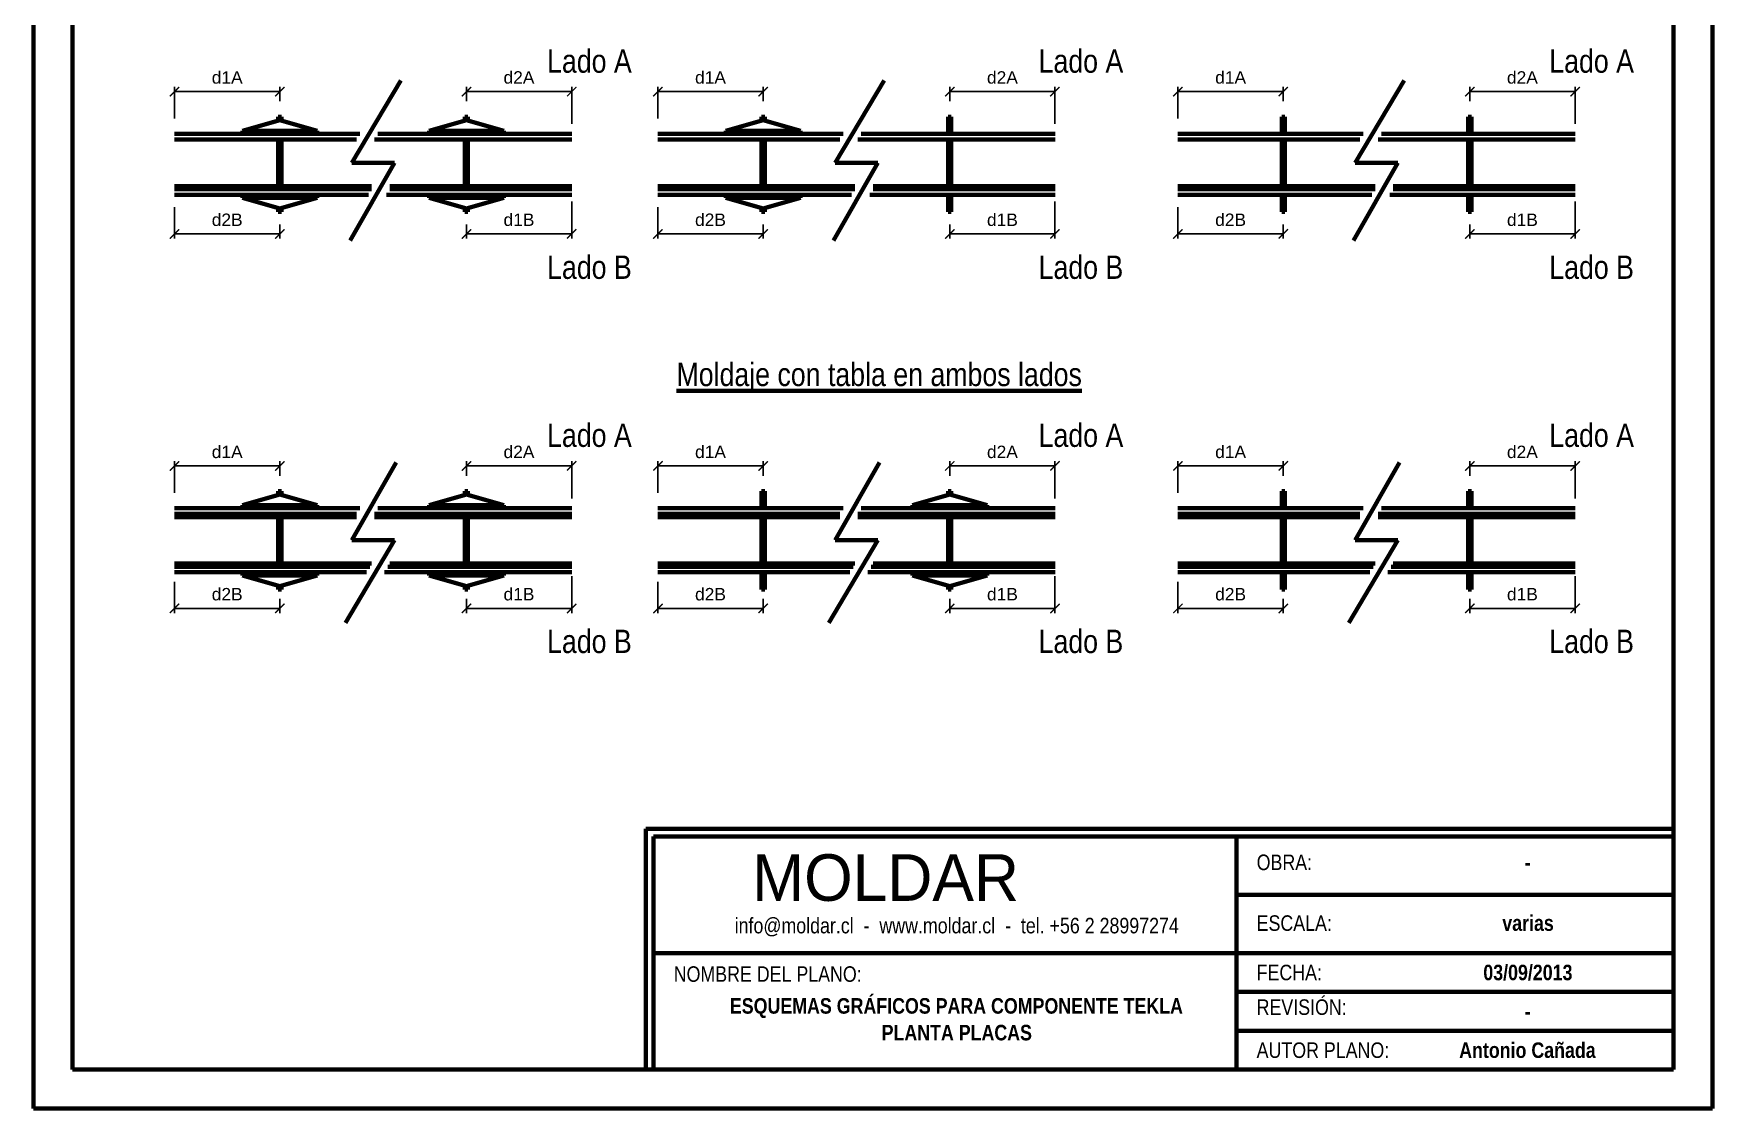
# Model space of a CAD drawing. Header units: millimetres. Extents: x 151209 to 210609, y -6564 to 23880.
# Drawn here: x 183609 to 194409, y 9930 to 16849 of the extents above; entities that cross this region are included whole.
import ezdxf

# ---------------------------------------------------------------- set-up
doc = ezdxf.new("R2010")
doc.units = ezdxf.units.MM
doc.header["$MEASUREMENT"] = 0
doc.header["$PDMODE"] = 3
doc.header["$PDSIZE"] = 35
doc.styles.get("Standard").update_dxf_attribs({"font": 'arial.ttf'})
doc.dimstyles.new('Copy(2) of Standard', dxfattribs={"dimtxt": 80, "dimasz": 60, "dimexe": 30, "dimexo": 100, "dimgap": 50, "dimtad": 1, "dimtih": 1, "dimtoh": 1, "dimdec": 0, "dimzin": 0, "dimdsep": 46, "dimtxsty": 'Standard', "dimblk": 'ARCHTICK', "dimcen": 0.09, "dimadec": 0, "dimazin": 0, "dimtfac": 1, "dimtdec": 0, "dimtofl": 0, "dimtmove": 0, "dimatfit": 3, "dimfxl": 1, "dimtolj": 1, "dimtzin": 0, "dimarcsym": 0})

# ---------------------------------------------------------------- blocks, each defined once
blk = doc.blocks.new('Cajetín')
at = {"lineweight": 100}
for p, q in [((-6612, 1550), (-6612, 0)), ((-6612, 1550), (0, 1550)), ((-6562, 1500), (-6562, 0)), ((-6562, 1500), (0, 1500)), ((-2812, 1500), (-2812, 0)), ((-2812, 1125), (0, 1125)), ((-6562, 750), (0, 750)), ((-2812, 500), (0, 500)), ((-2812, 250), (0, 250))]:
    blk.add_line(p, q, dxfattribs=at)
at = {"lineweight": 100, "attachment_point": 1}
for s, width, insert, char_height in [('\\pi634.81;{\\fBlairMdITC TT|b0|i0|c0|p2;MOLDAR}', 3750, (-6562, 1386), 300), ('{\\fArial Narrow|b0|i0|c0|p34;OBRA:}', 686.38, (-2682, 1384), 100), ('\\pi926.62;{\\fArial Narrow|b1|i0|c0|p34;-}', 1884.14, (-1884, 1384), 100), ('\\pi392.05;{\\fArial Narrow|b0|i0|c0|p34;info@moldar.cl  -  www.moldar.cl  -  tel. +56 2 28997274}', 3628.57, (-6432, 977), 100), ('{\\fArial Narrow|b0|i0|c0|p34;ESCALA:}', 686.38, (-2682, 993), 100), ('\\pi392.28;{\\fArial Narrow|b1|i0|c0|p34;varias}', 1109.73, (-1494, 993), 100), ('{\\fArial Narrow|b0|i0|c0|p34;NOMBRE DEL PLANO:}', 3628.57, (-6432, 665), 100), ('{\\fArial Narrow|b0|i0|c0|p34;FECHA:}', 907.81, (-2682, 675), 100), ('\\pi660.21;{\\fArial Narrow|b1|i0|c0|p34;03/09/2013}', 1884.14, (-1884, 675), 100), ('\\pi361.35;{\\fArial Narrow|b1|i0|c0|p34;ESQUEMAS GRÁFICOS PARA COMPONENTE TEKLA}', 3628.57, (-6432, 460), 100), ('{\\fArial Narrow|b0|i0|c0|p34;REVISIÓN:}', 907.81, (-2682, 452), 100), ('\\pi926.62;{\\fArial Narrow|b1|i0|c0|p34;-}', 1884.14, (-1884, 425), 100), ('{\\fArial Narrow|b0|i0|c0|p34;AUTOR PLANO:}', 907.81, (-2682, 175), 100), ('\\pi504.89;{\\fArial Narrow|b1|i0|c0|p34;Antonio Cañada}', 1884.14, (-1884, 175), 100)]:
    blk.add_mtext_dynamic_manual_height_columns(s, width=width, gutter_width=1, heights=[0], dxfattribs=dict(at, insert=insert, char_height=char_height))
blk = doc.blocks.new('_ArchTick')
at = {"color": 0, "linetype": 'ByBlock', "lineweight": 100, "const_width": 0.15}
blk.add_lwpolyline([(-0.5, -0.5), (0.5, 0.5)], dxfattribs=at)
blk = doc.blocks.new('*D53')
at = {"color": 0, "lineweight": -2, "transparency": 16777216}
for p, q in [((186394, 16413), (186394, 16505)), ((186394, 16475), (187071, 16475)), ((187071, 16267), (187071, 16505))]:
    blk.add_line(p, q, dxfattribs=at)
at = {"layer": 'Defpoints', "color": 0, "lineweight": 100, "transparency": 16777216}
for p in [(187071, 16475), (186394, 16313), (187071, 16167)]:
    blk.add_point(p, dxfattribs=at)
at = {"color": 0, "lineweight": -2, "transparency": 16777216, "xscale": 60, "yscale": 60, "zscale": 60, "rotation": 180}
blk.add_blockref('_ArchTick', (186394, 16475), dxfattribs=at)
at = {"color": 0, "lineweight": -2, "transparency": 16777216, "xscale": 60, "yscale": 60, "zscale": 60}
blk.add_blockref('_ArchTick', (187071, 16475), dxfattribs=at)
at = {"color": 0, "lineweight": 100, "transparency": 16777216, "insert": (186732, 16566), "char_height": 80, "attachment_point": 5}
blk.add_mtext('\\A1;d2A', dxfattribs=at)
blk = doc.blocks.new('*D54')
at = {"color": 0, "lineweight": -2, "transparency": 16777216}
for p, q in [((184516, 16303), (184516, 16505)), ((185194, 16475), (184516, 16475)), ((185194, 16413), (185194, 16505))]:
    blk.add_line(p, q, dxfattribs=at)
at = {"layer": 'Defpoints', "color": 0, "lineweight": 100, "transparency": 16777216}
for p in [(184516, 16475), (185194, 16313), (184516, 16203)]:
    blk.add_point(p, dxfattribs=at)
at = {"color": 0, "lineweight": -2, "transparency": 16777216, "xscale": 60, "yscale": 60, "zscale": 60, "rotation": 180}
blk.add_blockref('_ArchTick', (184516, 16475), dxfattribs=at)
at = {"color": 0, "lineweight": -2, "transparency": 16777216, "xscale": 60, "yscale": 60, "zscale": 60}
blk.add_blockref('_ArchTick', (185194, 16475), dxfattribs=at)
at = {"color": 0, "lineweight": 100, "transparency": 16777216, "insert": (184855, 16566), "char_height": 80, "attachment_point": 5}
blk.add_mtext('\\A1;d1A', dxfattribs=at)
blk = doc.blocks.new('*D51')
at = {"color": 0, "lineweight": -2, "transparency": 16777216}
for p, q in [((187071, 15767), (187071, 15529)), ((186394, 15621), (186394, 15529)), ((186394, 15559), (187071, 15559))]:
    blk.add_line(p, q, dxfattribs=at)
at = {"layer": 'Defpoints', "color": 0, "lineweight": 100, "transparency": 16777216}
for p in [(187071, 15867), (186394, 15721), (187071, 15559)]:
    blk.add_point(p, dxfattribs=at)
at = {"color": 0, "lineweight": -2, "transparency": 16777216, "xscale": 60, "yscale": 60, "zscale": 60, "rotation": 180}
blk.add_blockref('_ArchTick', (186394, 15559), dxfattribs=at)
at = {"color": 0, "lineweight": -2, "transparency": 16777216, "xscale": 60, "yscale": 60, "zscale": 60}
blk.add_blockref('_ArchTick', (187071, 15559), dxfattribs=at)
at = {"color": 0, "lineweight": 100, "transparency": 16777216, "insert": (186732, 15650), "char_height": 80, "attachment_point": 5}
blk.add_mtext('\\A1;d1B', dxfattribs=at)
blk = doc.blocks.new('*D52')
at = {"color": 0, "lineweight": -2, "transparency": 16777216}
for p, q in [((184516, 15731), (184516, 15529)), ((185194, 15559), (184516, 15559)), ((185194, 15621), (185194, 15529))]:
    blk.add_line(p, q, dxfattribs=at)
at = {"layer": 'Defpoints', "color": 0, "lineweight": 100, "transparency": 16777216}
for p in [(184516, 15831), (185194, 15721), (184516, 15559)]:
    blk.add_point(p, dxfattribs=at)
at = {"color": 0, "lineweight": -2, "transparency": 16777216, "xscale": 60, "yscale": 60, "zscale": 60, "rotation": 180}
blk.add_blockref('_ArchTick', (184516, 15559), dxfattribs=at)
at = {"color": 0, "lineweight": -2, "transparency": 16777216, "xscale": 60, "yscale": 60, "zscale": 60}
blk.add_blockref('_ArchTick', (185194, 15559), dxfattribs=at)
at = {"color": 0, "lineweight": 100, "transparency": 16777216, "insert": (184855, 15650), "char_height": 80, "attachment_point": 5}
blk.add_mtext('\\A1;d2B', dxfattribs=at)
blk = doc.blocks.new('*D57')
at = {"color": 0, "lineweight": -2, "transparency": 16777216}
for p, q in [((189503, 16413), (189503, 16505)), ((189503, 16475), (190180, 16475)), ((190180, 16267), (190180, 16505))]:
    blk.add_line(p, q, dxfattribs=at)
at = {"layer": 'Defpoints', "color": 0, "lineweight": 100, "transparency": 16777216}
for p in [(190180, 16475), (189503, 16313), (190180, 16167)]:
    blk.add_point(p, dxfattribs=at)
at = {"color": 0, "lineweight": -2, "transparency": 16777216, "xscale": 60, "yscale": 60, "zscale": 60, "rotation": 180}
blk.add_blockref('_ArchTick', (189503, 16475), dxfattribs=at)
at = {"color": 0, "lineweight": -2, "transparency": 16777216, "xscale": 60, "yscale": 60, "zscale": 60}
blk.add_blockref('_ArchTick', (190180, 16475), dxfattribs=at)
at = {"color": 0, "lineweight": 100, "transparency": 16777216, "insert": (189842, 16566), "char_height": 80, "attachment_point": 5}
blk.add_mtext('\\A1;d2A', dxfattribs=at)
blk = doc.blocks.new('*D58')
at = {"color": 0, "lineweight": -2, "transparency": 16777216}
for p, q in [((187626, 16303), (187626, 16505)), ((188303, 16475), (187626, 16475)), ((188303, 16413), (188303, 16505))]:
    blk.add_line(p, q, dxfattribs=at)
at = {"layer": 'Defpoints', "color": 0, "lineweight": 100, "transparency": 16777216}
for p in [(187626, 16475), (188303, 16313), (187626, 16203)]:
    blk.add_point(p, dxfattribs=at)
at = {"color": 0, "lineweight": -2, "transparency": 16777216, "xscale": 60, "yscale": 60, "zscale": 60, "rotation": 180}
blk.add_blockref('_ArchTick', (187626, 16475), dxfattribs=at)
at = {"color": 0, "lineweight": -2, "transparency": 16777216, "xscale": 60, "yscale": 60, "zscale": 60}
blk.add_blockref('_ArchTick', (188303, 16475), dxfattribs=at)
at = {"color": 0, "lineweight": 100, "transparency": 16777216, "insert": (187964, 16566), "char_height": 80, "attachment_point": 5}
blk.add_mtext('\\A1;d1A', dxfattribs=at)
blk = doc.blocks.new('*D55')
at = {"color": 0, "lineweight": -2, "transparency": 16777216}
for p, q in [((190180, 15767), (190180, 15529)), ((189503, 15621), (189503, 15529)), ((189503, 15559), (190180, 15559))]:
    blk.add_line(p, q, dxfattribs=at)
at = {"layer": 'Defpoints', "color": 0, "lineweight": 100, "transparency": 16777216}
for p in [(190180, 15867), (189503, 15721), (190180, 15559)]:
    blk.add_point(p, dxfattribs=at)
at = {"color": 0, "lineweight": -2, "transparency": 16777216, "xscale": 60, "yscale": 60, "zscale": 60, "rotation": 180}
blk.add_blockref('_ArchTick', (189503, 15559), dxfattribs=at)
at = {"color": 0, "lineweight": -2, "transparency": 16777216, "xscale": 60, "yscale": 60, "zscale": 60}
blk.add_blockref('_ArchTick', (190180, 15559), dxfattribs=at)
at = {"color": 0, "lineweight": 100, "transparency": 16777216, "insert": (189842, 15650), "char_height": 80, "attachment_point": 5}
blk.add_mtext('\\A1;d1B', dxfattribs=at)
blk = doc.blocks.new('*D56')
at = {"color": 0, "lineweight": -2, "transparency": 16777216}
for p, q in [((187626, 15731), (187626, 15529)), ((188303, 15559), (187626, 15559)), ((188303, 15621), (188303, 15529))]:
    blk.add_line(p, q, dxfattribs=at)
at = {"layer": 'Defpoints', "color": 0, "lineweight": 100, "transparency": 16777216}
for p in [(187626, 15831), (188303, 15721), (187626, 15559)]:
    blk.add_point(p, dxfattribs=at)
at = {"color": 0, "lineweight": -2, "transparency": 16777216, "xscale": 60, "yscale": 60, "zscale": 60, "rotation": 180}
blk.add_blockref('_ArchTick', (187626, 15559), dxfattribs=at)
at = {"color": 0, "lineweight": -2, "transparency": 16777216, "xscale": 60, "yscale": 60, "zscale": 60}
blk.add_blockref('_ArchTick', (188303, 15559), dxfattribs=at)
at = {"color": 0, "lineweight": 100, "transparency": 16777216, "insert": (187964, 15650), "char_height": 80, "attachment_point": 5}
blk.add_mtext('\\A1;d2B', dxfattribs=at)
blk = doc.blocks.new('*D61')
at = {"color": 0, "lineweight": -2, "transparency": 16777216}
for p, q in [((192849, 16413), (192849, 16505)), ((192849, 16475), (193526, 16475)), ((193526, 16267), (193526, 16505))]:
    blk.add_line(p, q, dxfattribs=at)
at = {"layer": 'Defpoints', "color": 0, "lineweight": 100, "transparency": 16777216}
for p in [(193526, 16475), (192849, 16313), (193526, 16167)]:
    blk.add_point(p, dxfattribs=at)
at = {"color": 0, "lineweight": -2, "transparency": 16777216, "xscale": 60, "yscale": 60, "zscale": 60, "rotation": 180}
blk.add_blockref('_ArchTick', (192849, 16475), dxfattribs=at)
at = {"color": 0, "lineweight": -2, "transparency": 16777216, "xscale": 60, "yscale": 60, "zscale": 60}
blk.add_blockref('_ArchTick', (193526, 16475), dxfattribs=at)
at = {"color": 0, "lineweight": 100, "transparency": 16777216, "insert": (193187, 16566), "char_height": 80, "attachment_point": 5}
blk.add_mtext('\\A1;d2A', dxfattribs=at)
blk = doc.blocks.new('*D62')
at = {"color": 0, "lineweight": -2, "transparency": 16777216}
for p, q in [((190971, 16303), (190971, 16505)), ((191649, 16475), (190971, 16475)), ((191649, 16413), (191649, 16505))]:
    blk.add_line(p, q, dxfattribs=at)
at = {"layer": 'Defpoints', "color": 0, "lineweight": 100, "transparency": 16777216}
for p in [(190971, 16475), (191649, 16313), (190971, 16203)]:
    blk.add_point(p, dxfattribs=at)
at = {"color": 0, "lineweight": -2, "transparency": 16777216, "xscale": 60, "yscale": 60, "zscale": 60, "rotation": 180}
blk.add_blockref('_ArchTick', (190971, 16475), dxfattribs=at)
at = {"color": 0, "lineweight": -2, "transparency": 16777216, "xscale": 60, "yscale": 60, "zscale": 60}
blk.add_blockref('_ArchTick', (191649, 16475), dxfattribs=at)
at = {"color": 0, "lineweight": 100, "transparency": 16777216, "insert": (191310, 16566), "char_height": 80, "attachment_point": 5}
blk.add_mtext('\\A1;d1A', dxfattribs=at)
blk = doc.blocks.new('*D59')
at = {"color": 0, "lineweight": -2, "transparency": 16777216}
for p, q in [((193526, 15767), (193526, 15529)), ((192849, 15621), (192849, 15529)), ((192849, 15559), (193526, 15559))]:
    blk.add_line(p, q, dxfattribs=at)
at = {"layer": 'Defpoints', "color": 0, "lineweight": 100, "transparency": 16777216}
for p in [(193526, 15867), (192849, 15721), (193526, 15559)]:
    blk.add_point(p, dxfattribs=at)
at = {"color": 0, "lineweight": -2, "transparency": 16777216, "xscale": 60, "yscale": 60, "zscale": 60, "rotation": 180}
blk.add_blockref('_ArchTick', (192849, 15559), dxfattribs=at)
at = {"color": 0, "lineweight": -2, "transparency": 16777216, "xscale": 60, "yscale": 60, "zscale": 60}
blk.add_blockref('_ArchTick', (193526, 15559), dxfattribs=at)
at = {"color": 0, "lineweight": 100, "transparency": 16777216, "insert": (193187, 15650), "char_height": 80, "attachment_point": 5}
blk.add_mtext('\\A1;d1B', dxfattribs=at)
blk = doc.blocks.new('*D60')
at = {"color": 0, "lineweight": -2, "transparency": 16777216}
for p, q in [((190971, 15731), (190971, 15529)), ((191649, 15559), (190971, 15559)), ((191649, 15621), (191649, 15529))]:
    blk.add_line(p, q, dxfattribs=at)
at = {"layer": 'Defpoints', "color": 0, "lineweight": 100, "transparency": 16777216}
for p in [(190971, 15831), (191649, 15721), (190971, 15559)]:
    blk.add_point(p, dxfattribs=at)
at = {"color": 0, "lineweight": -2, "transparency": 16777216, "xscale": 60, "yscale": 60, "zscale": 60, "rotation": 180}
blk.add_blockref('_ArchTick', (190971, 15559), dxfattribs=at)
at = {"color": 0, "lineweight": -2, "transparency": 16777216, "xscale": 60, "yscale": 60, "zscale": 60}
blk.add_blockref('_ArchTick', (191649, 15559), dxfattribs=at)
at = {"color": 0, "lineweight": 100, "transparency": 16777216, "insert": (191310, 15650), "char_height": 80, "attachment_point": 5}
blk.add_mtext('\\A1;d2B', dxfattribs=at)
blk = doc.blocks.new('*D65')
at = {"color": 0, "lineweight": -2, "transparency": 16777216}
for p, q in [((186394, 14003), (186394, 14096)), ((186394, 14066), (187071, 14066)), ((187071, 13857), (187071, 14096))]:
    blk.add_line(p, q, dxfattribs=at)
at = {"layer": 'Defpoints', "color": 0, "lineweight": 100, "transparency": 16777216}
for p in [(187071, 14066), (186394, 13903), (187071, 13757)]:
    blk.add_point(p, dxfattribs=at)
at = {"color": 0, "lineweight": -2, "transparency": 16777216, "xscale": 60, "yscale": 60, "zscale": 60, "rotation": 180}
blk.add_blockref('_ArchTick', (186394, 14066), dxfattribs=at)
at = {"color": 0, "lineweight": -2, "transparency": 16777216, "xscale": 60, "yscale": 60, "zscale": 60}
blk.add_blockref('_ArchTick', (187071, 14066), dxfattribs=at)
at = {"color": 0, "lineweight": 100, "transparency": 16777216, "insert": (186732, 14156), "char_height": 80, "attachment_point": 5}
blk.add_mtext('\\A1;d2A', dxfattribs=at)
blk = doc.blocks.new('*D66')
at = {"color": 0, "lineweight": -2, "transparency": 16777216}
for p, q in [((184516, 13893), (184516, 14096)), ((185194, 14066), (184516, 14066)), ((185194, 14003), (185194, 14096))]:
    blk.add_line(p, q, dxfattribs=at)
at = {"layer": 'Defpoints', "color": 0, "lineweight": 100, "transparency": 16777216}
for p in [(184516, 14066), (185194, 13903), (184516, 13793)]:
    blk.add_point(p, dxfattribs=at)
at = {"color": 0, "lineweight": -2, "transparency": 16777216, "xscale": 60, "yscale": 60, "zscale": 60, "rotation": 180}
blk.add_blockref('_ArchTick', (184516, 14066), dxfattribs=at)
at = {"color": 0, "lineweight": -2, "transparency": 16777216, "xscale": 60, "yscale": 60, "zscale": 60}
blk.add_blockref('_ArchTick', (185194, 14066), dxfattribs=at)
at = {"color": 0, "lineweight": 100, "transparency": 16777216, "insert": (184855, 14156), "char_height": 80, "attachment_point": 5}
blk.add_mtext('\\A1;d1A', dxfattribs=at)
blk = doc.blocks.new('*D63')
at = {"color": 0, "lineweight": -2, "transparency": 16777216}
for p, q in [((187071, 13357), (187071, 13119)), ((186394, 13211), (186394, 13119)), ((186394, 13149), (187071, 13149))]:
    blk.add_line(p, q, dxfattribs=at)
at = {"layer": 'Defpoints', "color": 0, "lineweight": 100, "transparency": 16777216}
for p in [(187071, 13457), (186394, 13311), (187071, 13149)]:
    blk.add_point(p, dxfattribs=at)
at = {"color": 0, "lineweight": -2, "transparency": 16777216, "xscale": 60, "yscale": 60, "zscale": 60, "rotation": 180}
blk.add_blockref('_ArchTick', (186394, 13149), dxfattribs=at)
at = {"color": 0, "lineweight": -2, "transparency": 16777216, "xscale": 60, "yscale": 60, "zscale": 60}
blk.add_blockref('_ArchTick', (187071, 13149), dxfattribs=at)
at = {"color": 0, "lineweight": 100, "transparency": 16777216, "insert": (186732, 13240), "char_height": 80, "attachment_point": 5}
blk.add_mtext('\\A1;d1B', dxfattribs=at)
blk = doc.blocks.new('*D64')
at = {"color": 0, "lineweight": -2, "transparency": 16777216}
for p, q in [((184516, 13321), (184516, 13119)), ((185194, 13211), (185194, 13119)), ((185194, 13149), (184516, 13149))]:
    blk.add_line(p, q, dxfattribs=at)
at = {"layer": 'Defpoints', "color": 0, "lineweight": 100, "transparency": 16777216}
for p in [(184516, 13421), (185194, 13311), (184516, 13149)]:
    blk.add_point(p, dxfattribs=at)
at = {"color": 0, "lineweight": -2, "transparency": 16777216, "xscale": 60, "yscale": 60, "zscale": 60, "rotation": 180}
blk.add_blockref('_ArchTick', (184516, 13149), dxfattribs=at)
at = {"color": 0, "lineweight": -2, "transparency": 16777216, "xscale": 60, "yscale": 60, "zscale": 60}
blk.add_blockref('_ArchTick', (185194, 13149), dxfattribs=at)
at = {"color": 0, "lineweight": 100, "transparency": 16777216, "insert": (184855, 13240), "char_height": 80, "attachment_point": 5}
blk.add_mtext('\\A1;d2B', dxfattribs=at)
blk = doc.blocks.new('*D69')
at = {"color": 0, "lineweight": -2, "transparency": 16777216}
for p, q in [((189503, 14003), (189503, 14096)), ((189503, 14066), (190180, 14066)), ((190180, 13857), (190180, 14096))]:
    blk.add_line(p, q, dxfattribs=at)
at = {"layer": 'Defpoints', "color": 0, "lineweight": 100, "transparency": 16777216}
for p in [(190180, 14066), (189503, 13903), (190180, 13757)]:
    blk.add_point(p, dxfattribs=at)
at = {"color": 0, "lineweight": -2, "transparency": 16777216, "xscale": 60, "yscale": 60, "zscale": 60, "rotation": 180}
blk.add_blockref('_ArchTick', (189503, 14066), dxfattribs=at)
at = {"color": 0, "lineweight": -2, "transparency": 16777216, "xscale": 60, "yscale": 60, "zscale": 60}
blk.add_blockref('_ArchTick', (190180, 14066), dxfattribs=at)
at = {"color": 0, "lineweight": 100, "transparency": 16777216, "insert": (189842, 14156), "char_height": 80, "attachment_point": 5}
blk.add_mtext('\\A1;d2A', dxfattribs=at)
blk = doc.blocks.new('*D70')
at = {"color": 0, "lineweight": -2, "transparency": 16777216}
for p, q in [((187626, 13893), (187626, 14096)), ((188303, 14066), (187626, 14066)), ((188303, 14003), (188303, 14096))]:
    blk.add_line(p, q, dxfattribs=at)
at = {"layer": 'Defpoints', "color": 0, "lineweight": 100, "transparency": 16777216}
for p in [(187626, 14066), (188303, 13903), (187626, 13793)]:
    blk.add_point(p, dxfattribs=at)
at = {"color": 0, "lineweight": -2, "transparency": 16777216, "xscale": 60, "yscale": 60, "zscale": 60, "rotation": 180}
blk.add_blockref('_ArchTick', (187626, 14066), dxfattribs=at)
at = {"color": 0, "lineweight": -2, "transparency": 16777216, "xscale": 60, "yscale": 60, "zscale": 60}
blk.add_blockref('_ArchTick', (188303, 14066), dxfattribs=at)
at = {"color": 0, "lineweight": 100, "transparency": 16777216, "insert": (187964, 14156), "char_height": 80, "attachment_point": 5}
blk.add_mtext('\\A1;d1A', dxfattribs=at)
blk = doc.blocks.new('*D67')
at = {"color": 0, "lineweight": -2, "transparency": 16777216}
for p, q in [((190180, 13357), (190180, 13119)), ((189503, 13211), (189503, 13119)), ((189503, 13149), (190180, 13149))]:
    blk.add_line(p, q, dxfattribs=at)
at = {"layer": 'Defpoints', "color": 0, "lineweight": 100, "transparency": 16777216}
for p in [(190180, 13457), (189503, 13311), (190180, 13149)]:
    blk.add_point(p, dxfattribs=at)
at = {"color": 0, "lineweight": -2, "transparency": 16777216, "xscale": 60, "yscale": 60, "zscale": 60, "rotation": 180}
blk.add_blockref('_ArchTick', (189503, 13149), dxfattribs=at)
at = {"color": 0, "lineweight": -2, "transparency": 16777216, "xscale": 60, "yscale": 60, "zscale": 60}
blk.add_blockref('_ArchTick', (190180, 13149), dxfattribs=at)
at = {"color": 0, "lineweight": 100, "transparency": 16777216, "insert": (189842, 13240), "char_height": 80, "attachment_point": 5}
blk.add_mtext('\\A1;d1B', dxfattribs=at)
blk = doc.blocks.new('*D68')
at = {"color": 0, "lineweight": -2, "transparency": 16777216}
for p, q in [((187626, 13321), (187626, 13119)), ((188303, 13211), (188303, 13119)), ((188303, 13149), (187626, 13149))]:
    blk.add_line(p, q, dxfattribs=at)
at = {"layer": 'Defpoints', "color": 0, "lineweight": 100, "transparency": 16777216}
for p in [(187626, 13421), (188303, 13311), (187626, 13149)]:
    blk.add_point(p, dxfattribs=at)
at = {"color": 0, "lineweight": -2, "transparency": 16777216, "xscale": 60, "yscale": 60, "zscale": 60, "rotation": 180}
blk.add_blockref('_ArchTick', (187626, 13149), dxfattribs=at)
at = {"color": 0, "lineweight": -2, "transparency": 16777216, "xscale": 60, "yscale": 60, "zscale": 60}
blk.add_blockref('_ArchTick', (188303, 13149), dxfattribs=at)
at = {"color": 0, "lineweight": 100, "transparency": 16777216, "insert": (187964, 13240), "char_height": 80, "attachment_point": 5}
blk.add_mtext('\\A1;d2B', dxfattribs=at)
blk = doc.blocks.new('*D73')
at = {"color": 0, "lineweight": -2, "transparency": 16777216}
for p, q in [((192849, 14003), (192849, 14096)), ((192849, 14066), (193526, 14066)), ((193526, 13857), (193526, 14096))]:
    blk.add_line(p, q, dxfattribs=at)
at = {"layer": 'Defpoints', "color": 0, "lineweight": 100, "transparency": 16777216}
for p in [(193526, 14066), (192849, 13903), (193526, 13757)]:
    blk.add_point(p, dxfattribs=at)
at = {"color": 0, "lineweight": -2, "transparency": 16777216, "xscale": 60, "yscale": 60, "zscale": 60, "rotation": 180}
blk.add_blockref('_ArchTick', (192849, 14066), dxfattribs=at)
at = {"color": 0, "lineweight": -2, "transparency": 16777216, "xscale": 60, "yscale": 60, "zscale": 60}
blk.add_blockref('_ArchTick', (193526, 14066), dxfattribs=at)
at = {"color": 0, "lineweight": 100, "transparency": 16777216, "insert": (193187, 14156), "char_height": 80, "attachment_point": 5}
blk.add_mtext('\\A1;d2A', dxfattribs=at)
blk = doc.blocks.new('*D74')
at = {"color": 0, "lineweight": -2, "transparency": 16777216}
for p, q in [((190971, 13893), (190971, 14096)), ((191649, 14066), (190971, 14066)), ((191649, 14003), (191649, 14096))]:
    blk.add_line(p, q, dxfattribs=at)
at = {"layer": 'Defpoints', "color": 0, "lineweight": 100, "transparency": 16777216}
for p in [(190971, 14066), (191649, 13903), (190971, 13793)]:
    blk.add_point(p, dxfattribs=at)
at = {"color": 0, "lineweight": -2, "transparency": 16777216, "xscale": 60, "yscale": 60, "zscale": 60, "rotation": 180}
blk.add_blockref('_ArchTick', (190971, 14066), dxfattribs=at)
at = {"color": 0, "lineweight": -2, "transparency": 16777216, "xscale": 60, "yscale": 60, "zscale": 60}
blk.add_blockref('_ArchTick', (191649, 14066), dxfattribs=at)
at = {"color": 0, "lineweight": 100, "transparency": 16777216, "insert": (191310, 14156), "char_height": 80, "attachment_point": 5}
blk.add_mtext('\\A1;d1A', dxfattribs=at)
blk = doc.blocks.new('*D71')
at = {"color": 0, "lineweight": -2, "transparency": 16777216}
for p, q in [((193526, 13357), (193526, 13119)), ((192849, 13211), (192849, 13119)), ((192849, 13149), (193526, 13149))]:
    blk.add_line(p, q, dxfattribs=at)
at = {"layer": 'Defpoints', "color": 0, "lineweight": 100, "transparency": 16777216}
for p in [(193526, 13457), (192849, 13311), (193526, 13149)]:
    blk.add_point(p, dxfattribs=at)
at = {"color": 0, "lineweight": -2, "transparency": 16777216, "xscale": 60, "yscale": 60, "zscale": 60, "rotation": 180}
blk.add_blockref('_ArchTick', (192849, 13149), dxfattribs=at)
at = {"color": 0, "lineweight": -2, "transparency": 16777216, "xscale": 60, "yscale": 60, "zscale": 60}
blk.add_blockref('_ArchTick', (193526, 13149), dxfattribs=at)
at = {"color": 0, "lineweight": 100, "transparency": 16777216, "insert": (193187, 13240), "char_height": 80, "attachment_point": 5}
blk.add_mtext('\\A1;d1B', dxfattribs=at)
blk = doc.blocks.new('*D72')
at = {"color": 0, "lineweight": -2, "transparency": 16777216}
for p, q in [((190971, 13321), (190971, 13119)), ((191649, 13211), (191649, 13119)), ((191649, 13149), (190971, 13149))]:
    blk.add_line(p, q, dxfattribs=at)
at = {"layer": 'Defpoints', "color": 0, "lineweight": 100, "transparency": 16777216}
for p in [(190971, 13421), (191649, 13311), (190971, 13149)]:
    blk.add_point(p, dxfattribs=at)
at = {"color": 0, "lineweight": -2, "transparency": 16777216, "xscale": 60, "yscale": 60, "zscale": 60, "rotation": 180}
blk.add_blockref('_ArchTick', (190971, 13149), dxfattribs=at)
at = {"color": 0, "lineweight": -2, "transparency": 16777216, "xscale": 60, "yscale": 60, "zscale": 60}
blk.add_blockref('_ArchTick', (191649, 13149), dxfattribs=at)
at = {"color": 0, "lineweight": 100, "transparency": 16777216, "insert": (191310, 13240), "char_height": 80, "attachment_point": 5}
blk.add_mtext('\\A1;d2B', dxfattribs=at)

msp = doc.modelspace()

# ---------------------------------------------------------------- hatches: boundary and pattern name
at = {"lineweight": 100}
h = msp.add_hatch(color=2, dxfattribs=at)
h.dxf.hatch_style = 1
h.paths.add_polyline_path([(185900.6, 15847.1), (187071.2, 15847.1), (187071.2, 15867.1), (185900.6, 15867.1)])
h.paths.add_polyline_path([(184516.4, 15847.1), (185784.3, 15847.1), (185784.3, 15867.1), (184516.4, 15867.1)])
h = msp.add_hatch(color=2, dxfattribs=at)
h.dxf.hatch_style = 1
h.paths.add_polyline_path([(189009.8, 15847.1), (190180.4, 15847.1), (190180.4, 15867.1), (189009.8, 15867.1)])
h.paths.add_polyline_path([(187625.6, 15847.1), (188893.5, 15847.1), (188893.5, 15867.1), (187625.6, 15867.1)])
h = msp.add_hatch(color=2, dxfattribs=at)
h.dxf.hatch_style = 1
h.paths.add_polyline_path([(192355.5, 15847.1), (193526.1, 15847.1), (193526.1, 15867.1), (192355.5, 15867.1)])
h.paths.add_polyline_path([(190971.4, 15847.1), (192239.2, 15847.1), (192239.2, 15867.1), (190971.4, 15867.1)])
h = msp.add_hatch(color=2, dxfattribs=at)
h.dxf.hatch_style = 1
h.paths.add_polyline_path([(185687, 13757.2), (184516.4, 13757.2), (184516.4, 13737.2), (185687, 13737.2)])
h.paths.add_polyline_path([(187071.2, 13757.2), (185803.3, 13757.2), (185803.3, 13737.2), (187071.2, 13737.2)])
h = msp.add_hatch(color=2, dxfattribs=at)
h.dxf.hatch_style = 1
h.paths.add_polyline_path([(188796.2, 13757.2), (187625.6, 13757.2), (187625.6, 13737.2), (188796.2, 13737.2)])
h.paths.add_polyline_path([(190180.4, 13757.2), (188912.5, 13757.2), (188912.5, 13737.2), (190180.4, 13737.2)])
h = msp.add_hatch(color=2, dxfattribs=at)
h.dxf.hatch_style = 1
h.paths.add_polyline_path([(192141.9, 13757.2), (190971.4, 13757.2), (190971.4, 13737.2), (192141.9, 13737.2)])
h.paths.add_polyline_path([(193526.1, 13757.2), (192258.3, 13757.2), (192258.3, 13737.2), (193526.1, 13737.2)])
h = msp.add_hatch(color=2, dxfattribs=at)
h.dxf.hatch_style = 1
h.paths.add_polyline_path([(185784.3, 13437.2), (184516.4, 13437.2), (184516.4, 13417.2), (185772.4, 13417.2)])
h.paths.add_polyline_path([(187071.2, 13437.2), (185900.6, 13437.2), (185888.7, 13417.2), (187071.2, 13417.2)])
h = msp.add_hatch(color=2, dxfattribs=at)
h.dxf.hatch_style = 1
h.paths.add_polyline_path([(188893.5, 13437.2), (187625.6, 13437.2), (187625.6, 13417.2), (188881.6, 13417.2)])
h.paths.add_polyline_path([(190180.4, 13437.2), (189009.8, 13437.2), (188997.9, 13417.2), (190180.4, 13417.2)])
h = msp.add_hatch(color=2, dxfattribs=at)
h.dxf.hatch_style = 1
h.paths.add_polyline_path([(192239.2, 13437.2), (190971.4, 13437.2), (190971.4, 13417.2), (192227.3, 13417.2)])
h.paths.add_polyline_path([(193526.1, 13437.2), (192355.5, 13437.2), (192343.7, 13417.2), (193526.1, 13417.2)])

# ---------------------------------------------------------------- linework, layer by layer
for p, q in [((183609.4, 9930.5), (183609.4, 23880.5)), ((194409.4, 23880.5), (194409.4, 9930.5)), ((183859.4, 10180.5), (183859.4, 23630.5)), ((194159.4, 23630.5), (194159.4, 10180.5)), ((185656, 16017.1), (185971.4, 16547.6)), ((188765.2, 16017.1), (189080.6, 16547.6)), ((192110.9, 16017.1), (192426.4, 16547.6)), ((185183.8, 16313.1), (185183.8, 16289)), ((185183.8, 16313.1), (185203.8, 16313.1)), ((185203.8, 16313.1), (185203.8, 16289)), ((186383.8, 16313.1), (186383.8, 16289)), ((186403.8, 16313.1), (186383.8, 16313.1)), ((186403.8, 16313.1), (186403.8, 16289)), ((188293, 16313.1), (188293, 16289)), ((188293, 16313.1), (188313, 16313.1)), ((188313, 16313.1), (188313, 16289)), ((189493, 16313.1), (189493, 16203.1)), ((189513, 16313.1), (189493, 16313.1)), ((189513, 16313.1), (189513, 16203.1)), ((191638.7, 16313.1), (191638.7, 16203.1)), ((191638.7, 16313.1), (191658.7, 16313.1)), ((191658.7, 16313.1), (191658.7, 16203.1)), ((192838.7, 16313.1), (192838.7, 16203.1)), ((192858.7, 16313.1), (192838.7, 16313.1)), ((192858.7, 16313.1), (192858.7, 16203.1)), ((185193.8, 16291.8), (184953.8, 16223.1)), ((184953.8, 16203.1), (184953.8, 16223.1)), ((185433.8, 16223.1), (184953.8, 16223.1)), ((185433.8, 16223.1), (185193.8, 16291.8)), ((185433.8, 16203.1), (185433.8, 16223.1)), ((186393.8, 16291.8), (186153.8, 16223.1)), ((186153.8, 16203.1), (186153.8, 16223.1)), ((186633.8, 16223.1), (186153.8, 16223.1)), ((186633.8, 16223.1), (186393.8, 16291.8)), ((186633.8, 16203.1), (186633.8, 16223.1)), ((188303, 16291.8), (188063, 16223.1)), ((188063, 16203.1), (188063, 16223.1)), ((188543, 16223.1), (188063, 16223.1)), ((188289.7, 16203.1), (188303, 16203.1)), ((188543, 16223.1), (188303, 16291.8)), ((188543, 16203.1), (188543, 16223.1)), ((185183.8, 16167.1), (185183.8, 15867.1)), ((185203.8, 16167.1), (185203.8, 15867.1)), ((186383.8, 16167.1), (186383.8, 15867.1)), ((186403.8, 16167.1), (186403.8, 15867.1)), ((188293, 16167.1), (188293, 15867.1)), ((188313, 16167.1), (188313, 15867.1)), ((189493, 16167.1), (189493, 15867.1)), ((189513, 16167.1), (189513, 15867.1)), ((191638.7, 16167.1), (191638.7, 15867.1)), ((191658.7, 16167.1), (191658.7, 15867.1)), ((192838.7, 16167.1), (192838.7, 15867.1)), ((192858.7, 16167.1), (192858.7, 15867.1)), ((185645.9, 15516.5), (185931.6, 16017.1)), ((185931.6, 16017.1), (185656, 16017.1)), ((188755.1, 15516.5), (189040.8, 16017.1)), ((189040.8, 16017.1), (188765.2, 16017.1)), ((192100.8, 15516.5), (192386.6, 16017.1)), ((192386.6, 16017.1), (192110.9, 16017.1)), ((184953.8, 15811.1), (184953.8, 15791.1)), ((185433.8, 15791.1), (184953.8, 15791.1)), ((185193.8, 15722.3), (184953.8, 15791.1)), ((185433.8, 15791.1), (185193.8, 15722.3)), ((185433.8, 15811.1), (185433.8, 15791.1)), ((186153.8, 15811.1), (186153.8, 15791.1)), ((186633.8, 15791.1), (186153.8, 15791.1)), ((186393.8, 15722.3), (186153.8, 15791.1)), ((186633.8, 15791.1), (186393.8, 15722.3)), ((186633.8, 15811.1), (186633.8, 15791.1)), ((188063, 15811.1), (188063, 15791.1)), ((188543, 15791.1), (188063, 15791.1)), ((188303, 15722.3), (188063, 15791.1)), ((188543, 15791.1), (188303, 15722.3)), ((188543, 15811.1), (188543, 15791.1)), ((189493, 15811.1), (189493, 15701.1)), ((189513, 15811.1), (189513, 15701.1)), ((191638.7, 15811.1), (191638.7, 15701.1)), ((191658.7, 15811.1), (191658.7, 15701.1)), ((192838.7, 15811.1), (192838.7, 15701.1)), ((192858.7, 15811.1), (192858.7, 15701.1)), ((185183.8, 15725.2), (185183.8, 15701.1)), ((185183.8, 15701.1), (185203.8, 15701.1)), ((185203.8, 15725.2), (185203.8, 15701.1)), ((186383.8, 15725.2), (186383.8, 15701.1)), ((186403.8, 15701.1), (186383.8, 15701.1)), ((186403.8, 15725.2), (186403.8, 15701.1)), ((188293, 15725.2), (188293, 15701.1)), ((188293, 15701.1), (188313, 15701.1)), ((188313, 15725.2), (188313, 15701.1)), ((189513, 15701.1), (189493, 15701.1)), ((191638.7, 15701.1), (191658.7, 15701.1)), ((192858.7, 15701.1), (192838.7, 15701.1)), ((185941.7, 14087.7), (185656, 13587.2)), ((189050.9, 14087.7), (188765.2, 13587.2)), ((192396.6, 14087.7), (192110.9, 13587.2)), ((184953.8, 13813.2), (185193.8, 13881.9)), ((185183.8, 13879.1), (185183.8, 13903.2)), ((185183.8, 13903.2), (185203.8, 13903.2)), ((185193.8, 13881.9), (185433.8, 13813.2)), ((185203.8, 13879.1), (185203.8, 13903.2)), ((186153.8, 13813.2), (186393.8, 13881.9)), ((186383.8, 13879.1), (186383.8, 13903.2)), ((186403.8, 13903.2), (186383.8, 13903.2)), ((186393.8, 13881.9), (186633.8, 13813.2)), ((186403.8, 13879.1), (186403.8, 13903.2)), ((188293, 13793.2), (188293, 13903.2)), ((188293, 13903.2), (188313, 13903.2)), ((188313, 13793.2), (188313, 13903.2)), ((189263, 13813.2), (189503, 13881.9)), ((189493, 13879.1), (189493, 13903.2)), ((189513, 13903.2), (189493, 13903.2)), ((189503, 13881.9), (189743, 13813.2)), ((189513, 13879.1), (189513, 13903.2)), ((191638.7, 13793.2), (191638.7, 13903.2)), ((191638.7, 13903.2), (191658.7, 13903.2)), ((191658.7, 13793.2), (191658.7, 13903.2)), ((192838.7, 13793.2), (192838.7, 13903.2)), ((192858.7, 13903.2), (192838.7, 13903.2)), ((192858.7, 13793.2), (192858.7, 13903.2)), ((184953.8, 13793.2), (184953.8, 13813.2)), ((184953.8, 13813.2), (185433.8, 13813.2)), ((185183.8, 13437.2), (185183.8, 13737.2)), ((185203.8, 13437.2), (185203.8, 13737.2)), ((185433.8, 13793.2), (185433.8, 13813.2)), ((186153.8, 13793.2), (186153.8, 13813.2)), ((186153.8, 13813.2), (186633.8, 13813.2)), ((186383.8, 13437.2), (186383.8, 13737.2)), ((186403.8, 13437.2), (186403.8, 13737.2)), ((186633.8, 13793.2), (186633.8, 13813.2)), ((188293, 13437.2), (188293, 13737.2)), ((188313, 13437.2), (188313, 13737.2)), ((189263, 13793.2), (189263, 13813.2)), ((189263, 13813.2), (189743, 13813.2)), ((189493, 13437.2), (189493, 13737.2)), ((189513, 13437.2), (189513, 13737.2)), ((189743, 13793.2), (189743, 13813.2)), ((191638.7, 13437.2), (191638.7, 13737.2)), ((191658.7, 13437.2), (191658.7, 13737.2)), ((192838.7, 13437.2), (192838.7, 13737.2)), ((192858.7, 13437.2), (192858.7, 13737.2)), ((185931.6, 13587.2), (185616.2, 13056.6)), ((185656, 13587.2), (185931.6, 13587.2)), ((189040.8, 13587.2), (188725.4, 13056.6)), ((188765.2, 13587.2), (189040.8, 13587.2)), ((192386.6, 13587.2), (192071.1, 13056.6)), ((192110.9, 13587.2), (192386.6, 13587.2)), ((184953.8, 13381.2), (184953.8, 13361.2)), ((184953.8, 13361.2), (185433.8, 13361.2)), ((184953.8, 13361.2), (185193.8, 13292.4)), ((185183.8, 13271.2), (185183.8, 13295.3)), ((185193.8, 13292.4), (185433.8, 13361.2)), ((185203.8, 13271.2), (185203.8, 13295.3)), ((185433.8, 13381.2), (185433.8, 13361.2)), ((186153.8, 13381.2), (186153.8, 13361.2)), ((186153.8, 13361.2), (186633.8, 13361.2)), ((186153.8, 13361.2), (186393.8, 13292.4)), ((186383.8, 13271.2), (186383.8, 13295.3)), ((186393.8, 13292.4), (186633.8, 13361.2)), ((186403.8, 13271.2), (186403.8, 13295.3)), ((186633.8, 13381.2), (186633.8, 13361.2)), ((188293, 13271.2), (188293, 13381.2)), ((188313, 13271.2), (188313, 13381.2)), ((189263, 13381.2), (189263, 13361.2)), ((189263, 13361.2), (189743, 13361.2)), ((189263, 13361.2), (189503, 13292.4)), ((189493, 13271.2), (189493, 13295.3)), ((189503, 13292.4), (189743, 13361.2)), ((189513, 13271.2), (189513, 13295.3)), ((189743, 13381.2), (189743, 13361.2)), ((191638.7, 13271.2), (191638.7, 13381.2)), ((191658.7, 13271.2), (191658.7, 13381.2)), ((192838.7, 13271.2), (192838.7, 13381.2)), ((192858.7, 13271.2), (192858.7, 13381.2)), ((185183.8, 13271.2), (185203.8, 13271.2)), ((186403.8, 13271.2), (186383.8, 13271.2)), ((188293, 13271.2), (188313, 13271.2)), ((189513, 13271.2), (189493, 13271.2)), ((191638.7, 13271.2), (191658.7, 13271.2)), ((192858.7, 13271.2), (192838.7, 13271.2)), ((194159.4, 10180.5), (183859.4, 10180.5)), ((194409.4, 9930.5), (183609.4, 9930.5))]:
    msp.add_line(p, q, dxfattribs=at)
at = {"color": 2, "lineweight": 100}
for p, q in [((185708.4, 16203.1), (184516.4, 16203.1)), ((187071.2, 16203.1), (185824.7, 16203.1)), ((188817.6, 16203.1), (187625.6, 16203.1)), ((190180.4, 16203.1), (188934, 16203.1)), ((192163.3, 16203.1), (190971.4, 16203.1)), ((193526.1, 16203.1), (192279.7, 16203.1)), ((185687, 16167.1), (184516.4, 16167.1)), ((187071.2, 16167.1), (185803.3, 16167.1)), ((188796.2, 16167.1), (187625.6, 16167.1)), ((190180.4, 16167.1), (188912.5, 16167.1)), ((192141.9, 16167.1), (190971.4, 16167.1)), ((193526.1, 16167.1), (192258.3, 16167.1)), ((185784.3, 15867.1), (184516.4, 15867.1)), ((185784.3, 15847.1), (184516.4, 15847.1)), ((185762.9, 15811.1), (184516.4, 15811.1)), ((187071.2, 15811.1), (185879.2, 15811.1)), ((187071.2, 15867.1), (185900.6, 15867.1)), ((187071.2, 15847.1), (185900.6, 15847.1)), ((188893.5, 15867.1), (187625.6, 15867.1)), ((188893.5, 15847.1), (187625.6, 15847.1)), ((188872.1, 15811.1), (187625.6, 15811.1)), ((190180.4, 15811.1), (188988.4, 15811.1)), ((190180.4, 15867.1), (189009.8, 15867.1)), ((190180.4, 15847.1), (189009.8, 15847.1)), ((192239.2, 15867.1), (190971.4, 15867.1)), ((192239.2, 15847.1), (190971.4, 15847.1)), ((192217.8, 15811.1), (190971.4, 15811.1)), ((193526.1, 15811.1), (192334.1, 15811.1)), ((193526.1, 15867.1), (192355.5, 15867.1)), ((193526.1, 15847.1), (192355.5, 15847.1)), ((184516.4, 13793.2), (185708.4, 13793.2)), ((184516.4, 13757.2), (185687, 13757.2)), ((184516.4, 13737.2), (185687, 13737.2)), ((185803.3, 13757.2), (187071.2, 13757.2)), ((185803.3, 13737.2), (187071.2, 13737.2)), ((185824.7, 13793.2), (187071.2, 13793.2)), ((187625.6, 13793.2), (188817.6, 13793.2)), ((187625.6, 13757.2), (188796.2, 13757.2)), ((187625.6, 13737.2), (188796.2, 13737.2)), ((188912.5, 13757.2), (190180.4, 13757.2)), ((188912.5, 13737.2), (190180.4, 13737.2)), ((188934, 13793.2), (190180.4, 13793.2)), ((190971.4, 13793.2), (192163.3, 13793.2)), ((190971.4, 13757.2), (192141.9, 13757.2)), ((190971.4, 13737.2), (192141.9, 13737.2)), ((192258.3, 13757.2), (193526.1, 13757.2)), ((192258.3, 13737.2), (193526.1, 13737.2)), ((192279.7, 13793.2), (193526.1, 13793.2)), ((184516.4, 13437.2), (185784.3, 13437.2)), ((184516.4, 13417.2), (185772.4, 13417.2)), ((185888.7, 13417.2), (187071.2, 13417.2)), ((185900.6, 13437.2), (187071.2, 13437.2)), ((187625.6, 13437.2), (188893.5, 13437.2)), ((187625.6, 13417.2), (188881.6, 13417.2)), ((188997.9, 13417.2), (190180.4, 13417.2)), ((189009.8, 13437.2), (190180.4, 13437.2)), ((190971.4, 13437.2), (192239.2, 13437.2)), ((190971.4, 13417.2), (192227.3, 13417.2)), ((192343.7, 13417.2), (193526.1, 13417.2)), ((192355.5, 13437.2), (193526.1, 13437.2)), ((184516.4, 13381.2), (185751, 13381.2)), ((185867.3, 13381.2), (187071.2, 13381.2)), ((187625.6, 13381.2), (188860.2, 13381.2)), ((188976.5, 13381.2), (190180.4, 13381.2)), ((190971.4, 13381.2), (192205.9, 13381.2)), ((192322.2, 13381.2), (193526.1, 13381.2))]:
    msp.add_line(p, q, dxfattribs=at)

# ---------------------------------------------------------------- block references
at = {"lineweight": 100}
msp.add_blockref('Cajetín', (194159.4, 10180.5), dxfattribs=at)

# ---------------------------------------------------------------- texts
for s, width, insert, char_height, attachment_point in [('{\\fArial Narrow|b0|i0|c0|p34;Lado A}', 3401.98, (187457.4, 16594.7), 150, 9), ('{\\fArial Narrow|b0|i0|c0|p34;Lado A}', 3401.98, (190619.4, 16594.7), 150, 9), ('{\\fArial Narrow|b0|i0|c0|p34;Lado A}', 3401.98, (193904.6, 16594.7), 150, 9), ('{\\fArial Narrow|b0|i0|c0|p34;Lado B}', 3401.98, (187457.4, 15267.8), 150, 9), ('{\\fArial Narrow|b0|i0|c0|p34;Lado B}', 3401.98, (190619.4, 15267.8), 150, 9), ('{\\fArial Narrow|b0|i0|c0|p34;Lado B}', 3401.98, (193904.6, 15267.8), 150, 9), ('\\pi406.65;{\\fArial Narrow|b0|i0|c0|p34;\\LMoldaje con tabla en ambos lados}', 3401.98, (187338.7, 14730), 150, 1), ('{\\fArial Narrow|b0|i0|c0|p34;Lado A}', 3401.98, (187457.4, 14186.4), 150, 9), ('{\\fArial Narrow|b0|i0|c0|p34;Lado A}', 3401.98, (190619.4, 14186.4), 150, 9), ('{\\fArial Narrow|b0|i0|c0|p34;Lado A}', 3401.98, (193904.6, 14186.4), 150, 9), ('{\\fArial Narrow|b0|i0|c0|p34;Lado B}', 3401.98, (187457.4, 12859.5), 150, 9), ('{\\fArial Narrow|b0|i0|c0|p34;Lado B}', 3401.98, (190619.4, 12859.5), 150, 9), ('{\\fArial Narrow|b0|i0|c0|p34;Lado B}', 3401.98, (193904.6, 12859.5), 150, 9), ('\\pi1337.7;{\\fArial Narrow|b1|i0|c0|p34;PLANTA PLACAS}', 3628.574, (187727.2, 10468.6), 100, 1)]:
    msp.add_mtext_dynamic_manual_height_columns(s, width=width, gutter_width=1, heights=[0], dxfattribs=dict(at, insert=insert, char_height=char_height, attachment_point=attachment_point))

# ---------------------------------------------------------------- dimensions: what is measured, and where the dimension line sits
for base, p1, p2, text, picture, middle in [((184516.4, 16475.4), (185193.8, 16313.1), (184516.4, 16203.1), 'd1A', '*D54', (184855.1, 16566.2)), ((187071.2, 16475.4), (186393.8, 16313.1), (187071.2, 16167.1), 'd2A', '*D53', (186732.5, 16566.2)), ((187625.6, 16475.4), (188303, 16313.1), (187625.6, 16203.1), 'd1A', '*D58', (187964.3, 16566.2)), ((190180.4, 16475.4), (189503, 16313.1), (190180.4, 16167.1), 'd2A', '*D57', (189841.7, 16566.2)), ((190971.4, 16475.4), (191648.7, 16313.1), (190971.4, 16203.1), 'd1A', '*D62', (191310, 16566.2)), ((193526.1, 16475.4), (192848.7, 16313.1), (193526.1, 16167.1), 'd2A', '*D61', (193187.4, 16566.2)), ((184516.4, 15558.7), (185193.8, 15721.1), (184516.4, 15831.1), 'd2B', '*D52', (184855.1, 15649.5)), ((187071.2, 15558.7), (186393.8, 15721.1), (187071.2, 15867.1), 'd1B', '*D51', (186732.5, 15649.5)), ((187625.6, 15558.7), (188303, 15721.1), (187625.6, 15831.1), 'd2B', '*D56', (187964.3, 15649.5)), ((190180.4, 15558.7), (189503, 15721.1), (190180.4, 15867.1), 'd1B', '*D55', (189841.7, 15649.5)), ((190971.4, 15558.7), (191648.7, 15721.1), (190971.4, 15831.1), 'd2B', '*D60', (191310, 15649.5)), ((193526.1, 15558.7), (192848.7, 15721.1), (193526.1, 15867.1), 'd1B', '*D59', (193187.4, 15649.5)), ((184516.4, 14065.5), (185193.8, 13903.2), (184516.4, 13793.2), 'd1A', '*D66', (184855.1, 14156.3)), ((187071.2, 14065.5), (186393.8, 13903.2), (187071.2, 13757.2), 'd2A', '*D65', (186732.5, 14156.3)), ((187625.6, 14065.5), (188303, 13903.2), (187625.6, 13793.2), 'd1A', '*D70', (187964.3, 14156.3)), ((190180.4, 14065.5), (189503, 13903.2), (190180.4, 13757.2), 'd2A', '*D69', (189841.7, 14156.3)), ((190971.4, 14065.5), (191648.7, 13903.2), (190971.4, 13793.2), 'd1A', '*D74', (191310, 14156.3)), ((193526.1, 14065.5), (192848.7, 13903.2), (193526.1, 13757.2), 'd2A', '*D73', (193187.4, 14156.3)), ((184516.4, 13148.8), (185193.8, 13311.2), (184516.4, 13421.2), 'd2B', '*D64', (184855.1, 13239.6)), ((187071.2, 13148.8), (186393.8, 13311.2), (187071.2, 13457.2), 'd1B', '*D63', (186732.5, 13239.6)), ((187625.6, 13148.8), (188303, 13311.2), (187625.6, 13421.2), 'd2B', '*D68', (187964.3, 13239.6)), ((190180.4, 13148.8), (189503, 13311.2), (190180.4, 13457.2), 'd1B', '*D67', (189841.7, 13239.6)), ((190971.4, 13148.8), (191648.7, 13311.2), (190971.4, 13421.2), 'd2B', '*D72', (191310, 13239.6)), ((193526.1, 13148.8), (192848.7, 13311.2), (193526.1, 13457.2), 'd1B', '*D71', (193187.4, 13239.6))]:
    dim = msp.add_linear_dim(base=base, p1=p1, p2=p2, text=text, dimstyle='Copy(2) of Standard', dxfattribs=at)
    dim.commit()
    dim.dimension.update_dxf_attribs({"geometry": picture, "text_midpoint": middle})

doc.saveas('drawing.dxf')
